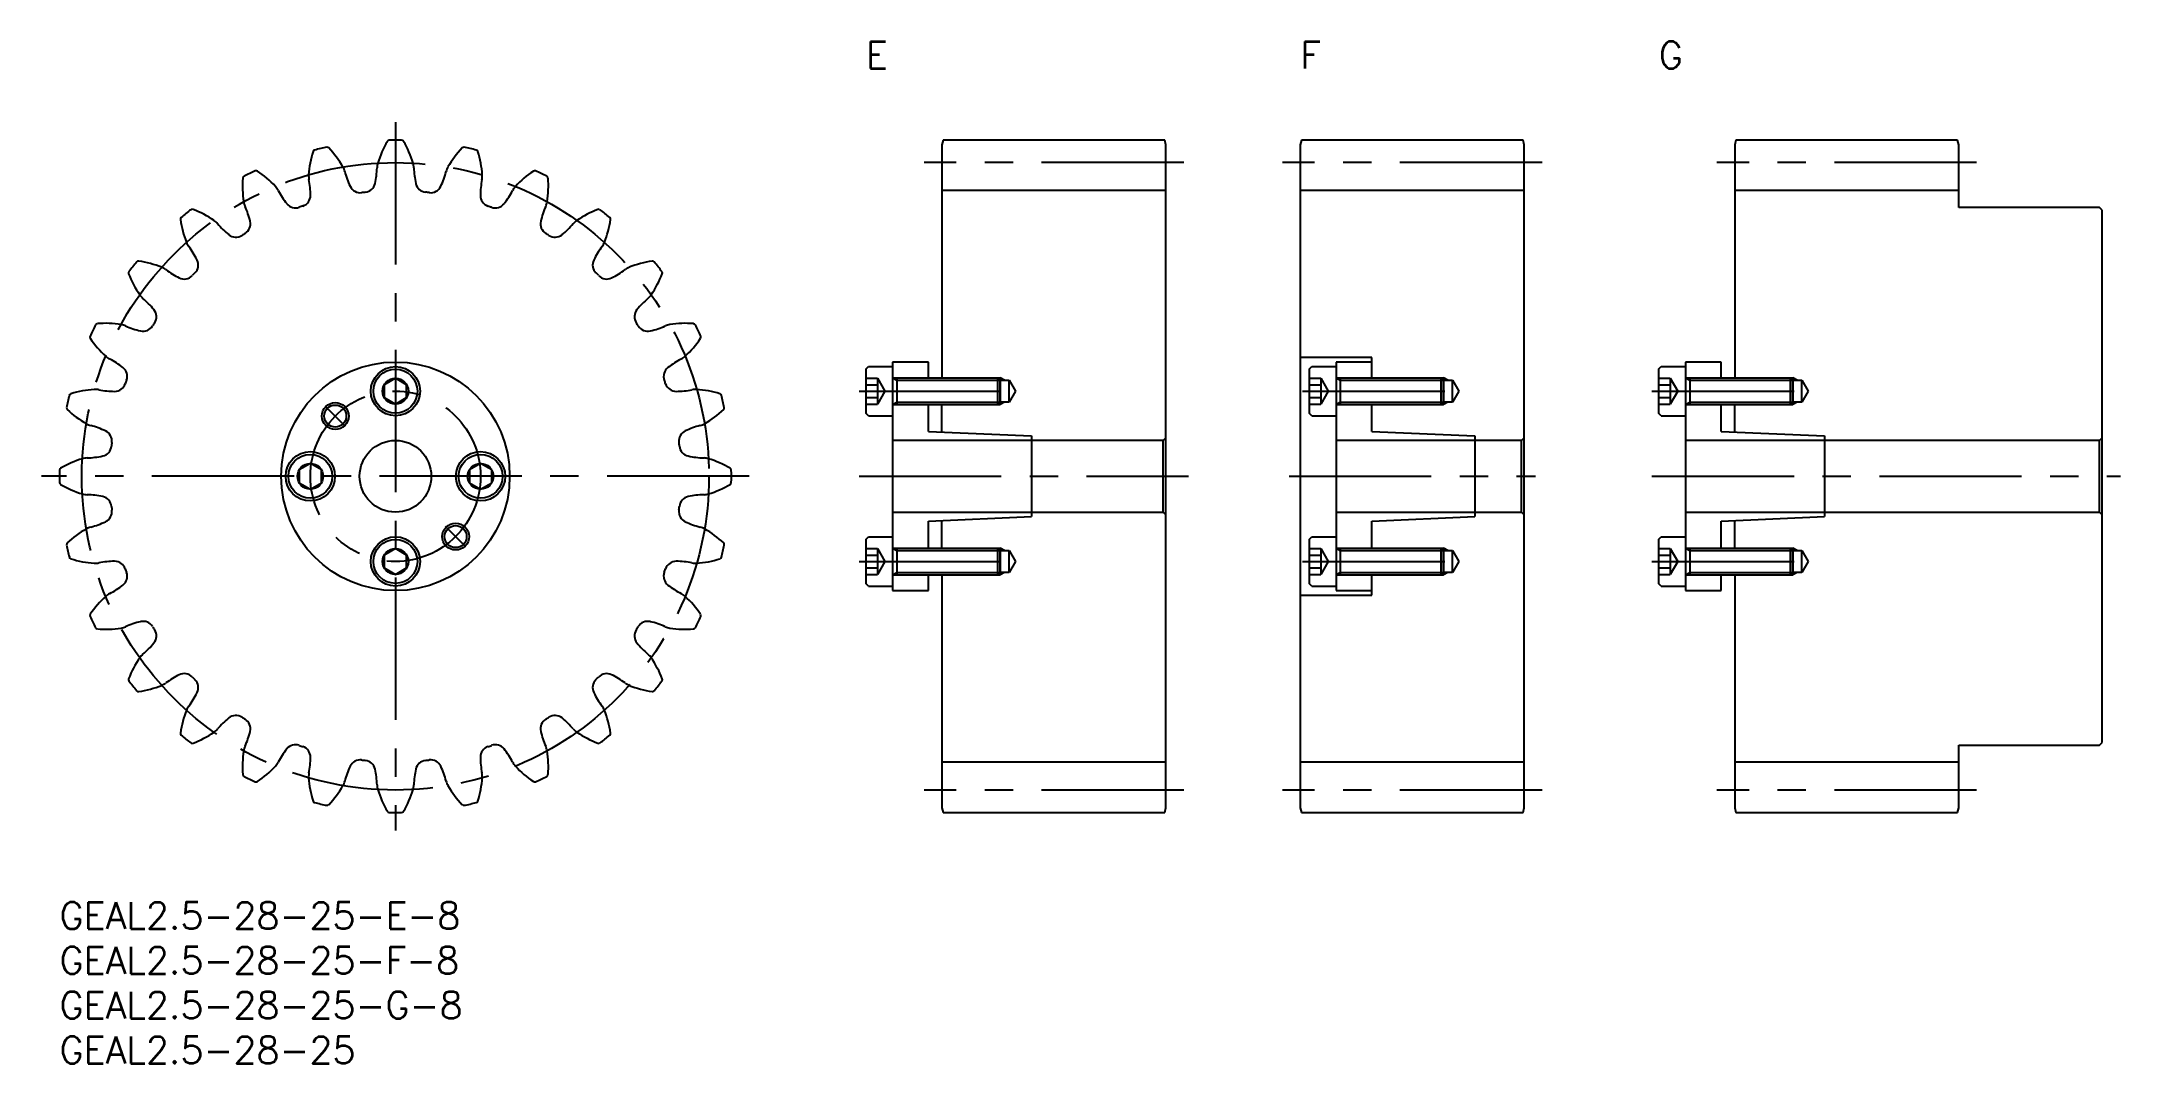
# Model space of a CAD drawing. Extents: x -2 to 230, y -18 to 96.
import ezdxf

# ---------------------------------------------------------------- set-up
doc = ezdxf.new("R2010")
doc.units = 0
doc.header["$LTSCALE"] = 0.5
doc.linetypes.add('CENTER', pattern=[50.8, 31.75, -6.35, 6.35, -6.35])
for name, color, linetype in [('MSM_CENTER', 1, 'CENTER'), ('MSM_CONTINUOUS', 7, 'CONTINUOUS'), ('MSM_NARROW', 5, 'CONTINUOUS'), ('MSM_PART_NUMBER', 7, 'CONTINUOUS')]:
    doc.layers.add(name, color=color, linetype=linetype)
doc.styles.get("Standard").update_dxf_attribs({"font": 'txt.shx', "height": 1, "bigfont": 'bigfont.shx'})

# ---------------------------------------------------------------- blocks, each defined once
blk = doc.blocks.new('*U3')
at = {"layer": 'MSM_PART_NUMBER'}
blk.add_text('GEAL2.5-28-25-F-8', height=3, dxfattribs=at).set_placement((0, -8))
blk = doc.blocks.new('*U4')
at = {"layer": 'MSM_PART_NUMBER'}
blk.add_text('GEAL2.5-28-25-E-8', height=3, dxfattribs=at).set_placement((0, -3))
blk = doc.blocks.new('*U5')
at = {"layer": 'MSM_PART_NUMBER'}
blk.add_text('GEAL2.5-28-25-G-8', height=3, dxfattribs=at).set_placement((0, -13))
blk = doc.blocks.new('*U6')
at = {"layer": 'MSM_PART_NUMBER'}
blk.add_text('E', height=3, dxfattribs=at).set_placement((90, 93))
blk = doc.blocks.new('*U7')
at = {"layer": 'MSM_PART_NUMBER'}
blk.add_text('G', height=3, dxfattribs=at).set_placement((178.5, 93))
blk = doc.blocks.new('*U8')
at = {"layer": 'MSM_PART_NUMBER'}
blk.add_text('GEAL2.5-28-25', height=3, dxfattribs=at).set_placement((0, -18))
blk = doc.blocks.new('*U9')
at = {"layer": 'MSM_PART_NUMBER'}
blk.add_text('F', height=3, dxfattribs=at).set_placement((138.5, 93))

msp = doc.modelspace()

# ---------------------------------------------------------------- linework, layer by layer
at = {"layer": 'MSM_CENTER'}
for p, q in [((37.5, 87), (37.5, 8)), ((125.5, 82.5), (96.5, 82.5)), ((165.5, 82.5), (136.5, 82.5)), ((214, 82.5), (185, 82.5)), ((89.25, 57), (107.12, 57)), ((138.75, 57), (156.62, 57)), ((177.75, 57), (195.62, 57)), ((29.67, 55.33), (31.9, 53.1)), ((77, 47.5), (-2, 47.5)), ((89.25, 47.5), (126.01, 47.5)), ((137.25, 47.5), (164.75, 47.5)), ((177.75, 47.5), (230.05, 47.5)), ((45.33, 39.67), (43.1, 41.9)), ((89.25, 38), (107.12, 38)), ((138.75, 38), (156.62, 38)), ((177.75, 38), (195.62, 38)), ((125.5, 12.5), (96.5, 12.5)), ((165.5, 12.5), (136.5, 12.5)), ((214, 12.5), (185, 12.5))]:
    msp.add_line(p, q, dxfattribs=at)
for radius in [35, 9.5]:
    msp.add_circle((37.5, 47.5), radius, dxfattribs=at)
at = {"layer": 'MSM_CONTINUOUS'}
for p, q in [((98.63, 85), (98.5, 84.5)), ((98.5, 84.5), (98.5, 58.5)), ((123.37, 85), (98.63, 85)), ((123.5, 84.5), (123.37, 85)), ((123.5, 10.5), (123.5, 84.5)), ((138.63, 85), (138.5, 84.5)), ((138.5, 84.5), (138.5, 10.5)), ((163.37, 85), (138.63, 85)), ((163.5, 84.5), (163.37, 85)), ((163.5, 10.5), (163.5, 84.5)), ((187.13, 85), (187, 84.5)), ((187, 84.5), (187, 58.5)), ((211.87, 85), (187.13, 85)), ((212, 84.5), (211.87, 85)), ((212, 77.5), (212, 84.5)), ((123.5, 79.37), (98.5, 79.37)), ((163.5, 79.37), (138.5, 79.37)), ((212, 79.37), (187, 79.37)), ((227.7, 77.5), (212, 77.5)), ((228, 77.2), (227.7, 77.5)), ((228, 17.8), (228, 77.2)), ((146.5, 60.75), (138.5, 60.75)), ((146.5, 58.5), (146.5, 60.75)), ((37.5, 58.44), (36.25, 57.72)), ((38.75, 57.72), (37.5, 58.44)), ((90, 59.45), (90.3, 59.75)), ((90, 59.45), (90, 54.55)), ((90, 58.44), (91.3, 58.44)), ((90.3, 59.75), (93, 59.75)), ((91.3, 58.44), (91.3, 55.56)), ((91.3, 58.44), (92.13, 57)), ((93, 60.25), (93, 34.75)), ((97, 60.25), (93, 60.25)), ((93, 58.5), (104.73, 58.5)), ((93.47, 58.5), (93.47, 55.5)), ((97, 58.5), (97, 60.25)), ((104.73, 55.5), (104.73, 58.5)), ((104.73, 58.5), (105, 58.23)), ((105, 58.23), (106, 58.23)), ((105, 58.23), (105, 55.77)), ((106, 55.77), (106, 58.23)), ((106, 58.23), (106.71, 57)), ((139.5, 59.45), (139.8, 59.75)), ((139.5, 59.45), (139.5, 54.55)), ((139.5, 58.44), (140.8, 58.44)), ((139.8, 59.75), (142.5, 59.75)), ((140.8, 58.44), (140.8, 55.56)), ((140.8, 58.44), (141.63, 57)), ((142.5, 60.25), (142.5, 34.75)), ((146.5, 60.25), (142.5, 60.25)), ((142.5, 58.5), (154.23, 58.5)), ((142.97, 58.5), (142.97, 55.5)), ((154.23, 55.5), (154.23, 58.5)), ((154.23, 58.5), (154.5, 58.23)), ((154.5, 58.23), (155.5, 58.23)), ((154.5, 58.23), (154.5, 55.77)), ((155.5, 55.77), (155.5, 58.23)), ((155.5, 58.23), (156.21, 57)), ((178.5, 59.45), (178.8, 59.75)), ((178.5, 59.45), (178.5, 54.55)), ((178.5, 58.44), (179.8, 58.44)), ((178.8, 59.75), (181.5, 59.75)), ((179.8, 58.44), (179.8, 55.56)), ((179.8, 58.44), (180.63, 57)), ((181.5, 60.25), (181.5, 34.75)), ((185.5, 60.25), (181.5, 60.25)), ((181.5, 58.5), (193.23, 58.5)), ((181.97, 58.5), (181.97, 55.5)), ((185.5, 58.5), (185.5, 60.25)), ((193.23, 55.5), (193.23, 58.5)), ((193.23, 58.5), (193.5, 58.23)), ((193.5, 58.23), (194.5, 58.23)), ((193.5, 58.23), (193.5, 55.77)), ((194.5, 55.77), (194.5, 58.23)), ((194.5, 58.23), (195.21, 57)), ((36.25, 57.72), (36.25, 56.28)), ((36.25, 56.28), (37.5, 55.56)), ((37.5, 55.56), (38.75, 56.28)), ((38.75, 56.28), (38.75, 57.72)), ((90, 57.72), (91.3, 57.72)), ((90, 56.28), (91.3, 56.28)), ((92.13, 57), (91.3, 55.56)), ((105, 55.77), (104.73, 55.5)), ((106, 55.77), (105, 55.77)), ((106.71, 57), (106, 55.77)), ((139.5, 57.72), (140.8, 57.72)), ((139.5, 56.28), (140.8, 56.28)), ((141.63, 57), (140.8, 55.56)), ((154.5, 55.77), (154.23, 55.5)), ((155.5, 55.77), (154.5, 55.77)), ((156.21, 57), (155.5, 55.77)), ((178.5, 57.72), (179.8, 57.72)), ((178.5, 56.28), (179.8, 56.28)), ((180.63, 57), (179.8, 55.56)), ((193.5, 55.77), (193.23, 55.5)), ((194.5, 55.77), (193.5, 55.77)), ((195.21, 57), (194.5, 55.77)), ((90, 55.56), (91.3, 55.56)), ((90.3, 54.25), (90, 54.55)), ((90.3, 54.25), (93, 54.25)), ((93, 55.5), (104.73, 55.5)), ((97, 52.5), (97, 55.5)), ((98.5, 52.43), (98.5, 55.5)), ((139.5, 55.56), (140.8, 55.56)), ((139.8, 54.25), (139.5, 54.55)), ((139.8, 54.25), (142.5, 54.25)), ((142.5, 55.5), (154.23, 55.5)), ((146.5, 52.5), (146.5, 55.5)), ((178.5, 55.56), (179.8, 55.56)), ((178.8, 54.25), (178.5, 54.55)), ((178.8, 54.25), (181.5, 54.25)), ((181.5, 55.5), (193.23, 55.5)), ((185.5, 52.5), (185.5, 55.5)), ((187, 52.43), (187, 55.5)), ((123.2, 51.5), (93, 51.5)), ((97, 52.5), (108.5, 52)), ((108.5, 52), (108.5, 43)), ((123.5, 51.8), (123.2, 51.5)), ((123.2, 43.5), (123.2, 51.5)), ((163.2, 51.5), (142.5, 51.5)), ((146.5, 52.5), (158, 52)), ((158, 52), (158, 43)), ((163.5, 51.8), (163.2, 51.5)), ((163.2, 43.5), (163.2, 51.5)), ((227.7, 51.5), (181.5, 51.5)), ((185.5, 52.5), (197, 52)), ((197, 52), (197, 43)), ((228, 51.8), (227.7, 51.5)), ((227.7, 43.5), (227.7, 51.5)), ((28, 48.94), (26.75, 48.22)), ((29.25, 48.22), (28, 48.94)), ((47, 48.94), (45.75, 48.22)), ((48.25, 48.22), (47, 48.94)), ((26.75, 48.22), (26.75, 46.78)), ((26.75, 46.78), (28, 46.06)), ((28, 46.06), (29.25, 46.78)), ((29.25, 46.78), (29.25, 48.22)), ((45.75, 48.22), (45.75, 46.78)), ((45.75, 46.78), (47, 46.06)), ((47, 46.06), (48.25, 46.78)), ((48.25, 46.78), (48.25, 48.22)), ((93, 43.5), (123.2, 43.5)), ((97, 42.5), (108.5, 43)), ((97, 39.5), (97, 42.5)), ((98.5, 39.5), (98.5, 42.57)), ((123.2, 43.5), (123.5, 43.2)), ((142.5, 43.5), (163.2, 43.5)), ((146.5, 42.5), (158, 43)), ((146.5, 39.5), (146.5, 42.5)), ((163.2, 43.5), (163.5, 43.2)), ((181.5, 43.5), (227.7, 43.5)), ((185.5, 42.5), (197, 43)), ((185.5, 39.5), (185.5, 42.5)), ((187, 39.5), (187, 42.57)), ((227.7, 43.5), (228, 43.2)), ((90, 40.45), (90.3, 40.75)), ((90, 40.45), (90, 35.55)), ((90.3, 40.75), (93, 40.75)), ((93, 39.5), (104.73, 39.5)), ((93.47, 39.5), (93.47, 36.5)), ((104.73, 36.5), (104.73, 39.5)), ((104.73, 39.5), (105, 39.23)), ((139.5, 40.45), (139.8, 40.75)), ((139.5, 40.45), (139.5, 35.55)), ((139.8, 40.75), (142.5, 40.75)), ((142.5, 39.5), (154.23, 39.5)), ((142.97, 39.5), (142.97, 36.5)), ((154.23, 36.5), (154.23, 39.5)), ((154.23, 39.5), (154.5, 39.23)), ((178.5, 40.45), (178.8, 40.75)), ((178.5, 40.45), (178.5, 35.55)), ((178.8, 40.75), (181.5, 40.75)), ((181.5, 39.5), (193.23, 39.5)), ((181.97, 39.5), (181.97, 36.5)), ((193.23, 36.5), (193.23, 39.5)), ((193.23, 39.5), (193.5, 39.23)), ((37.5, 39.44), (36.25, 38.72)), ((36.25, 38.72), (36.25, 37.28)), ((36.25, 37.28), (37.5, 36.56)), ((38.75, 38.72), (37.5, 39.44)), ((37.5, 36.56), (38.75, 37.28)), ((38.75, 37.28), (38.75, 38.72)), ((90, 39.44), (91.3, 39.44)), ((90, 38.72), (91.3, 38.72)), ((90, 37.28), (91.3, 37.28)), ((91.3, 39.44), (91.3, 36.56)), ((91.3, 39.44), (92.13, 38)), ((92.13, 38), (91.3, 36.56)), ((105, 39.23), (106, 39.23)), ((105, 39.23), (105, 36.77)), ((106, 36.77), (106, 39.23)), ((106, 39.23), (106.71, 38)), ((106.71, 38), (106, 36.77)), ((139.5, 39.44), (140.8, 39.44)), ((139.5, 38.72), (140.8, 38.72)), ((139.5, 37.28), (140.8, 37.28)), ((140.8, 39.44), (140.8, 36.56)), ((140.8, 39.44), (141.63, 38)), ((141.63, 38), (140.8, 36.56)), ((154.5, 39.23), (155.5, 39.23)), ((154.5, 39.23), (154.5, 36.77)), ((155.5, 36.77), (155.5, 39.23)), ((155.5, 39.23), (156.21, 38)), ((156.21, 38), (155.5, 36.77)), ((178.5, 39.44), (179.8, 39.44)), ((178.5, 38.72), (179.8, 38.72)), ((178.5, 37.28), (179.8, 37.28)), ((179.8, 39.44), (179.8, 36.56)), ((179.8, 39.44), (180.63, 38)), ((180.63, 38), (179.8, 36.56)), ((193.5, 39.23), (194.5, 39.23)), ((193.5, 39.23), (193.5, 36.77)), ((194.5, 36.77), (194.5, 39.23)), ((194.5, 39.23), (195.21, 38)), ((195.21, 38), (194.5, 36.77)), ((90, 36.56), (91.3, 36.56)), ((90.3, 35.25), (90, 35.55)), ((90.3, 35.25), (93, 35.25)), ((93, 36.5), (104.73, 36.5)), ((97, 34.75), (97, 36.5)), ((98.5, 36.5), (98.5, 10.5)), ((105, 36.77), (104.73, 36.5)), ((106, 36.77), (105, 36.77)), ((139.5, 36.56), (140.8, 36.56)), ((139.8, 35.25), (139.5, 35.55)), ((139.8, 35.25), (142.5, 35.25)), ((142.5, 36.5), (154.23, 36.5)), ((146.5, 34.25), (146.5, 36.5)), ((154.5, 36.77), (154.23, 36.5)), ((155.5, 36.77), (154.5, 36.77)), ((178.5, 36.56), (179.8, 36.56)), ((178.8, 35.25), (178.5, 35.55)), ((178.8, 35.25), (181.5, 35.25)), ((181.5, 36.5), (193.23, 36.5)), ((185.5, 34.75), (185.5, 36.5)), ((187, 36.5), (187, 10.5)), ((193.5, 36.77), (193.23, 36.5)), ((194.5, 36.77), (193.5, 36.77)), ((93, 34.75), (97, 34.75)), ((138.5, 34.25), (146.5, 34.25)), ((142.5, 34.75), (146.5, 34.75)), ((181.5, 34.75), (185.5, 34.75)), ((212, 10.5), (212, 17.5)), ((212, 17.5), (227.7, 17.5)), ((227.7, 17.5), (228, 17.8)), ((123.5, 15.62), (98.5, 15.62)), ((163.5, 15.62), (138.5, 15.62)), ((212, 15.62), (187, 15.62)), ((98.5, 10.5), (98.63, 10)), ((98.63, 10), (123.37, 10)), ((123.37, 10), (123.5, 10.5)), ((138.5, 10.5), (138.63, 10)), ((138.63, 10), (163.37, 10)), ((163.37, 10), (163.5, 10.5)), ((187, 10.5), (187.13, 10)), ((187.13, 10), (211.87, 10)), ((211.87, 10), (212, 10.5))]:
    msp.add_line(p, q, dxfattribs=at)
for centre, radius in [((37.5, 47.5), 12.75), ((37.5, 57), 2.75), ((37.5, 57), 2.45), ((37.5, 57), 1.44), ((30.78, 54.22), 1.23), ((37.5, 47.5), 4), ((28, 47.5), 2.75), ((28, 47.5), 2.45), ((28, 47.5), 1.44), ((47, 47.5), 2.75), ((47, 47.5), 2.45), ((47, 47.5), 1.44), ((44.22, 40.78), 1.23), ((37.5, 38), 2.75), ((37.5, 38), 2.45), ((37.5, 38), 1.44)]:
    msp.add_circle(centre, radius, dxfattribs=at)
for centre, radius, start, end in [((38.98, 80.36), 11.2, 162.505, 176.0714), ((28.54, 83.66), 0.25, 103.9167, 162.505), ((37.5, 47.5), 37.5, 101.7976, 103.9167), ((29.88, 83.96), 0.25, 43.2093, 101.7976), ((21.9, 76.47), 11.2, 29.6429, 43.2093), ((46.26, 79.21), 11.2, 149.6479, 163.2143), ((36.81, 84.74), 0.25, 91.0596, 149.6479), ((37.5, 47.5), 37.5, 88.9404, 91.0596), ((38.19, 84.74), 0.25, 30.3521, 88.9404), ((28.74, 79.21), 11.2, 16.7857, 30.3521), ((53.1, 76.47), 11.2, 136.7907, 150.3571), ((45.12, 83.96), 0.25, 78.2024, 136.7907), ((37.5, 47.5), 37.5, 76.0833, 78.2024), ((46.46, 83.66), 0.25, 17.495, 76.0833), ((36.02, 80.36), 11.2, 3.9286, 17.495), ((37.5, 47.5), 37.5, 114.6547, 116.7739), ((21.96, 81.35), 0.25, 56.0664, 114.6547), ((15.85, 72.27), 11.2, 42.5, 56.0664), ((29.86, 80.99), 2.05, 14.5483, 29.6429), ((40.87, 83.85), 9.33, 194.5483, 205.3448), ((26.12, 82.19), 9.33, 347.5123, 358.3089), ((37.5, 81.85), 2.05, 163.2143, 178.3089), ((37.5, 81.85), 2.05, 1.6911, 16.7857), ((48.88, 82.19), 9.33, 181.6911, 192.4876), ((34.13, 83.85), 9.33, 334.6552, 345.4517), ((45.14, 80.99), 2.05, 150.3571, 165.4517), ((59.15, 72.27), 11.2, 123.9336, 137.5), ((53.04, 81.35), 0.25, 65.3453, 123.9336), ((37.5, 47.5), 37.5, 63.2261, 65.3453), ((31.63, 79.87), 11.2, 175.3622, 188.9286), ((20.72, 80.76), 0.25, 116.7739, 175.3622), ((22.59, 78.45), 2.05, 27.4054, 42.5), ((32.7, 83.69), 9.33, 207.4054, 218.2019), ((29.86, 80.99), 2.05, 176.0714, 191.166), ((18.69, 78.79), 9.33, 0.3695, 11.166), ((33.57, 80.39), 1.25, 205.3448, 276.8161), ((37.5, 47.5), 31.87, 96.041, 96.8161), ((34.01, 80.44), 1.25, 276.041, 347.5124), ((40.99, 80.44), 1.25, 192.4876, 263.959), ((37.5, 47.5), 31.88, 83.1839, 83.959), ((41.43, 80.39), 1.25, 263.1839, 334.6552), ((56.31, 78.79), 9.33, 168.834, 179.6305), ((45.14, 80.99), 2.05, 348.834, 3.9286), ((42.3, 83.69), 9.33, 321.7981, 332.5946), ((52.41, 78.45), 2.05, 137.5, 152.5946), ((54.28, 80.76), 0.25, 4.6378, 63.2261), ((43.37, 79.87), 11.2, 351.0714, 4.6378), ((37.5, 47.5), 37.5, 127.5118, 129.631), ((14.82, 77.05), 0.25, 68.9236, 127.5118), ((10.88, 66.83), 11.2, 55.3571, 68.9235), ((22.59, 78.45), 2.05, 188.9286, 204.0231), ((12.2, 73.82), 9.33, 13.2266, 24.0231), ((26.35, 78.69), 1.25, 218.2019, 289.6733), ((37.5, 47.5), 31.88, 108.8981, 109.6733), ((26.77, 78.84), 1.25, 288.8981, 0.3695), ((48.23, 78.84), 1.25, 179.6305, 251.1019), ((37.5, 47.5), 31.87, 70.3267, 71.1019), ((48.65, 78.69), 1.25, 250.3267, 321.7981), ((62.8, 73.82), 9.33, 155.9769, 166.7734), ((52.41, 78.45), 2.05, 335.9769, 351.0714), ((64.12, 66.83), 11.2, 111.0765, 124.6429), ((60.18, 77.05), 0.25, 52.4881, 111.0765), ((37.5, 47.5), 37.5, 50.369, 52.4882), ((13.74, 76.19), 0.25, 129.631, 188.2193), ((24.58, 77.75), 11.2, 188.2193, 201.7857), ((16.08, 74.36), 2.05, 40.2626, 55.3572), ((24.77, 81.72), 9.33, 220.2626, 231.0591), ((19.69, 75.43), 1.25, 231.0591, 302.5304), ((37.5, 47.5), 31.87, 121.7553, 122.5304), ((20.07, 75.67), 1.25, 301.7553, 13.2266), ((54.93, 75.67), 1.25, 166.7734, 238.2447), ((37.5, 47.5), 31.87, 57.4696, 58.2447), ((55.31, 75.43), 1.25, 237.4696, 308.9409), ((50.23, 81.72), 9.33, 308.9409, 319.7374), ((58.92, 74.36), 2.05, 124.6428, 139.7374), ((50.42, 77.75), 11.2, 338.2143, 351.7807), ((61.26, 76.19), 0.25, 351.7807, 50.369), ((16.08, 74.36), 2.05, 201.7857, 216.8803), ((6.98, 67.53), 9.33, 26.0838, 36.8803), ((68.02, 67.53), 9.33, 143.1197, 153.9162), ((58.92, 74.36), 2.05, 323.1197, 338.2143), ((7.95, 70.18), 0.25, 142.4882, 201.0765), ((18.17, 74.12), 11.2, 201.0765, 214.6429), ((37.5, 47.5), 37.5, 140.369, 142.4882), ((8.81, 71.26), 0.25, 81.7807, 140.369), ((7.25, 60.42), 11.2, 68.2143, 81.7807), ((10.64, 68.92), 2.05, 53.1197, 68.2143), ((17.47, 78.02), 9.33, 233.1197, 243.9162), ((13.92, 70.76), 1.25, 243.9162, 315.3876), ((37.5, 47.5), 31.88, 134.6124, 135.3876), ((14.24, 71.08), 1.25, 314.6124, 26.0838), ((60.76, 71.08), 1.25, 153.9162, 225.3876), ((37.5, 47.5), 31.88, 44.6124, 45.3876), ((61.08, 70.76), 1.25, 224.6124, 296.0838), ((57.53, 78.02), 9.33, 296.0838, 306.8803), ((64.36, 68.92), 2.05, 111.7857, 126.8803), ((67.75, 60.42), 11.2, 98.2193, 111.7857), ((56.83, 74.12), 11.2, 325.3571, 338.9235), ((66.19, 71.26), 0.25, 39.631, 98.2193), ((37.5, 47.5), 37.5, 37.5118, 39.631), ((67.05, 70.18), 0.25, 338.9235, 37.5118), ((10.64, 68.92), 2.05, 214.6428, 229.7374), ((3.28, 60.23), 9.33, 38.9409, 49.7374), ((71.72, 60.23), 9.33, 130.2626, 141.0591), ((64.36, 68.92), 2.05, 310.2626, 325.3572), ((9.57, 65.31), 1.25, 327.4696, 38.9409), ((65.43, 65.31), 1.25, 141.0591, 212.5304), ((3.65, 63.04), 0.25, 155.3453, 213.9336), ((37.5, 47.5), 37.5, 153.2261, 155.3453), ((12.73, 69.15), 11.2, 213.9336, 227.5), ((4.24, 64.28), 0.25, 94.6378, 153.2261), ((5.13, 53.37), 11.2, 81.0714, 94.6378), ((6.55, 62.41), 2.05, 65.9769, 81.0714), ((11.18, 72.8), 9.33, 245.9769, 256.7734), ((9.33, 64.93), 1.25, 256.7734, 328.2447), ((37.5, 47.5), 31.88, 147.4696, 148.2447), ((37.5, 47.5), 31.87, 31.7553, 32.5304), ((65.67, 64.93), 1.25, 211.7553, 283.2266), ((63.82, 72.8), 9.33, 283.2266, 294.0231), ((68.45, 62.41), 2.05, 98.9286, 114.0231), ((69.87, 53.37), 11.2, 85.3622, 98.9286), ((62.27, 69.15), 11.2, 312.5, 326.0664), ((70.76, 64.28), 0.25, 26.7739, 85.3622), ((37.5, 47.5), 37.5, 24.6547, 26.7739), ((71.35, 63.04), 0.25, 326.0664, 24.6547), ((6.55, 62.41), 2.05, 227.5, 242.5946), ((1.31, 52.3), 9.33, 51.7981, 62.5946), ((73.69, 52.3), 9.33, 117.4054, 128.2019), ((68.45, 62.41), 2.05, 297.4054, 312.5), ((6.31, 58.65), 1.25, 340.3267, 51.7981), ((37.5, 47.5), 31.88, 160.3267, 161.1019), ((68.69, 58.65), 1.25, 128.2019, 199.6733), ((37.5, 47.5), 31.88, 18.8981, 19.6733), ((37.5, 47.5), 37.5, 166.0833, 168.2024), ((1.34, 56.46), 0.25, 107.495, 166.0833), ((4.64, 46.02), 11.2, 93.9286, 107.495), ((4.01, 55.14), 2.05, 78.834, 93.9286), ((6.21, 66.31), 9.33, 258.834, 269.6305), ((6.16, 58.23), 1.25, 269.6305, 341.1019), ((68.84, 58.23), 1.25, 198.8981, 270.3695), ((68.79, 66.31), 9.33, 270.3695, 281.166), ((70.99, 55.14), 2.05, 86.0714, 101.166), ((70.36, 46.02), 11.2, 72.505, 86.0714), ((73.66, 56.46), 0.25, 13.9167, 72.505), ((37.5, 47.5), 37.5, 11.7976, 13.9167), ((1.04, 55.12), 0.25, 168.2024, 226.7907), ((8.53, 63.1), 11.2, 226.7907, 240.3571), ((66.47, 63.1), 11.2, 299.6429, 313.2093), ((73.96, 55.12), 0.25, 313.2092, 11.7976), ((4.01, 55.14), 2.05, 240.3571, 255.4517), ((1.15, 44.13), 9.33, 64.6552, 75.4517), ((4.61, 51.43), 1.25, 353.1839, 64.6552), ((37.5, 47.5), 31.88, 173.1839, 173.959), ((70.39, 51.43), 1.25, 115.3448, 186.8161), ((37.5, 47.5), 31.88, 6.041, 6.8161), ((73.85, 44.13), 9.33, 104.5483, 115.3448), ((70.99, 55.14), 2.05, 284.5483, 299.6429), ((5.79, 38.74), 11.2, 106.7857, 120.3521), ((3.15, 47.5), 2.05, 91.6911, 106.7857), ((2.81, 58.88), 9.33, 271.6911, 282.4877), ((4.56, 50.99), 1.25, 282.4877, 353.959), ((70.44, 50.99), 1.25, 186.041, 257.5123), ((72.19, 58.88), 9.33, 257.5123, 268.3089), ((71.85, 47.5), 2.05, 73.2143, 88.3089), ((69.21, 38.74), 11.2, 59.6479, 73.2143), ((37.5, 47.5), 37.5, 178.9404, 181.0596), ((0.26, 48.19), 0.25, 120.3521, 178.9404), ((0.26, 46.81), 0.25, 181.0596, 239.6479), ((5.79, 56.26), 11.2, 239.6479, 253.2143), ((69.21, 56.26), 11.2, 286.7857, 300.3521), ((74.74, 48.19), 0.25, 1.0596, 59.6479), ((74.74, 46.81), 0.25, 300.3521, 358.9404), ((37.5, 47.5), 37.5, 358.9404, 1.0596), ((3.15, 47.5), 2.05, 253.2143, 268.3089), ((2.81, 36.12), 9.33, 77.5123, 88.3089), ((4.56, 44.01), 1.25, 6.041, 77.5123), ((37.5, 47.5), 31.87, 186.041, 186.8161), ((37.5, 47.5), 31.87, 353.1839, 353.959), ((70.44, 44.01), 1.25, 102.4877, 173.959), ((72.19, 36.12), 9.33, 91.6911, 102.4877), ((71.85, 47.5), 2.05, 271.6911, 286.7857), ((4.01, 39.86), 2.05, 104.5483, 119.6429), ((1.15, 50.87), 9.33, 284.5483, 295.3448), ((4.61, 43.57), 1.25, 295.3448, 6.8161), ((70.39, 43.57), 1.25, 173.1839, 244.6552), ((73.85, 50.87), 9.33, 244.6552, 255.4517), ((70.99, 39.86), 2.05, 60.3571, 75.4517), ((1.04, 39.88), 0.25, 133.2093, 191.7976), ((37.5, 47.5), 37.5, 191.7976, 193.9167), ((8.53, 31.9), 11.2, 119.6429, 133.2093), ((66.47, 31.9), 11.2, 46.7907, 60.3571), ((37.5, 47.5), 37.5, 346.0833, 348.2024), ((73.96, 39.88), 0.25, 348.2024, 46.7907), ((1.34, 38.54), 0.25, 193.9167, 252.505), ((4.64, 48.98), 11.2, 252.505, 266.0714), ((4.01, 39.86), 2.05, 266.0714, 281.166), ((6.21, 28.69), 9.33, 90.3695, 101.166), ((6.16, 36.77), 1.25, 18.8981, 90.3695), ((37.5, 47.5), 31.88, 198.8981, 199.6733), ((37.5, 47.5), 31.87, 340.3267, 341.1019), ((68.84, 36.77), 1.25, 89.6305, 161.1019), ((68.79, 28.69), 9.33, 78.834, 89.6305), ((70.99, 39.86), 2.05, 258.834, 273.9286), ((70.36, 48.98), 11.2, 273.9286, 287.495), ((73.66, 38.54), 0.25, 287.495, 346.0833), ((1.31, 42.7), 9.33, 297.4054, 308.2019), ((6.31, 36.35), 1.25, 308.2019, 19.6733), ((68.69, 36.35), 1.25, 160.3267, 231.7981), ((73.69, 42.7), 9.33, 231.7981, 242.5946), ((12.73, 25.85), 11.2, 132.5, 146.0664), ((6.55, 32.59), 2.05, 117.4054, 132.5), ((68.45, 32.59), 2.05, 47.5, 62.5946), ((62.27, 25.85), 11.2, 33.9336, 47.5), ((3.65, 31.96), 0.25, 146.0664, 204.6547), ((37.5, 47.5), 37.5, 204.6547, 206.7739), ((4.24, 30.72), 0.25, 206.7739, 265.3622), ((5.13, 41.63), 11.2, 265.3622, 278.9286), ((6.55, 32.59), 2.05, 278.9286, 294.0231), ((11.18, 22.2), 9.33, 103.2266, 114.0231), ((9.33, 30.07), 1.25, 31.7553, 103.2266), ((37.5, 47.5), 31.88, 211.7553, 212.5304), ((9.57, 29.69), 1.25, 321.0591, 32.5304), ((65.43, 29.69), 1.25, 147.4696, 218.9409), ((37.5, 47.5), 31.87, 327.4696, 328.2447), ((65.67, 30.07), 1.25, 76.7734, 148.2447), ((63.82, 22.2), 9.33, 65.9769, 76.7734), ((68.45, 32.59), 2.05, 245.9769, 261.0714), ((69.87, 41.63), 11.2, 261.0714, 274.6378), ((70.76, 30.72), 0.25, 274.6378, 333.2261), ((37.5, 47.5), 37.5, 333.2261, 335.3453), ((71.35, 31.96), 0.25, 335.3453, 33.9336), ((3.28, 34.77), 9.33, 310.2626, 321.0591), ((71.72, 34.77), 9.33, 218.9409, 229.7374), ((18.17, 20.88), 11.2, 145.3571, 158.9235), ((10.64, 26.08), 2.05, 130.2626, 145.3572), ((64.36, 26.08), 2.05, 34.6428, 49.7374), ((56.83, 20.88), 11.2, 21.0765, 34.6429), ((7.95, 24.82), 0.25, 158.9236, 217.5118), ((37.5, 47.5), 37.5, 217.5118, 219.631), ((8.81, 23.74), 0.25, 219.631, 278.2193), ((7.25, 34.58), 11.2, 278.2193, 291.7857), ((10.64, 26.08), 2.05, 291.7857, 306.8803), ((17.47, 16.98), 9.33, 116.0838, 126.8803), ((13.92, 24.24), 1.25, 44.6124, 116.0838), ((6.98, 27.47), 9.33, 323.1197, 333.9162), ((37.5, 47.5), 31.87, 224.6124, 225.3876), ((14.24, 23.92), 1.25, 333.9162, 45.3876), ((60.76, 23.92), 1.25, 134.6124, 206.0838), ((68.02, 27.47), 9.33, 206.0838, 216.8803), ((37.5, 47.5), 31.87, 314.6124, 315.3876), ((61.08, 24.24), 1.25, 63.9162, 135.3876), ((57.53, 16.98), 9.33, 53.1197, 63.9162), ((64.36, 26.08), 2.05, 233.1197, 248.2143), ((67.75, 34.58), 11.2, 248.2143, 261.7807), ((66.19, 23.74), 0.25, 261.7807, 320.369), ((37.5, 47.5), 37.5, 320.369, 322.4882), ((67.05, 24.82), 0.25, 322.4882, 21.0765), ((24.58, 17.25), 11.2, 158.2143, 171.7807), ((16.08, 20.64), 2.05, 143.1197, 158.2143), ((58.92, 20.64), 2.05, 21.7857, 36.8803), ((50.42, 17.25), 11.2, 8.2193, 21.7857), ((13.74, 18.81), 0.25, 171.7807, 230.369), ((37.5, 47.5), 37.5, 230.369, 232.4882), ((10.88, 28.17), 11.2, 291.0765, 304.6429), ((16.08, 20.64), 2.05, 304.6428, 319.7374), ((24.77, 13.28), 9.33, 128.9409, 139.7374), ((19.69, 19.57), 1.25, 57.4696, 128.9409), ((37.5, 47.5), 31.87, 237.4696, 238.2447), ((20.07, 19.33), 1.25, 346.7734, 58.2447), ((12.2, 21.18), 9.33, 335.9769, 346.7734), ((54.93, 19.33), 1.25, 121.7553, 193.2266), ((62.8, 21.18), 9.33, 193.2266, 204.0231), ((37.5, 47.5), 31.87, 301.7553, 302.5304), ((55.31, 19.57), 1.25, 51.0591, 122.5304), ((50.23, 13.28), 9.33, 40.2626, 51.0591), ((58.92, 20.64), 2.05, 220.2626, 235.3572), ((64.12, 28.17), 11.2, 235.3571, 248.9235), ((37.5, 47.5), 37.5, 307.5118, 309.631), ((61.26, 18.81), 0.25, 309.631, 8.2193), ((14.82, 17.95), 0.25, 232.4882, 291.0765), ((31.63, 15.13), 11.2, 171.0714, 184.6378), ((22.59, 16.55), 2.05, 155.9769, 171.0714), ((32.7, 11.31), 9.33, 141.7981, 152.5946), ((26.35, 16.31), 1.25, 70.3267, 141.7981), ((37.5, 47.5), 31.88, 250.3267, 251.1019), ((26.77, 16.16), 1.25, 359.6305, 71.1019), ((48.23, 16.16), 1.25, 108.8981, 180.3695), ((37.5, 47.5), 31.88, 288.8981, 289.6733), ((48.65, 16.31), 1.25, 38.2019, 109.6733), ((42.3, 11.31), 9.33, 27.4054, 38.2019), ((52.41, 16.55), 2.05, 8.9286, 24.0231), ((43.37, 15.13), 11.2, 355.3622, 8.9286), ((60.18, 17.95), 0.25, 248.9236, 307.5118), ((20.72, 14.24), 0.25, 184.6378, 243.2261), ((37.5, 47.5), 37.5, 243.2261, 245.3453), ((15.85, 22.73), 11.2, 303.9336, 317.5), ((22.59, 16.55), 2.05, 317.5, 332.5946), ((29.86, 14.01), 2.05, 168.834, 183.9286), ((18.69, 16.21), 9.33, 348.834, 359.6305), ((40.87, 11.15), 9.33, 154.6552, 165.4517), ((33.57, 14.61), 1.25, 83.1839, 154.6552), ((37.5, 47.5), 31.87, 263.1839, 263.959), ((34.01, 14.56), 1.25, 12.4877, 83.959), ((26.12, 12.81), 9.33, 1.6911, 12.4877), ((48.88, 12.81), 9.33, 167.5123, 178.3089), ((40.99, 14.56), 1.25, 96.041, 167.5123), ((37.5, 47.5), 31.87, 276.041, 276.8161), ((41.43, 14.61), 1.25, 25.3448, 96.8161), ((34.13, 11.15), 9.33, 14.5483, 25.3448), ((56.31, 16.21), 9.33, 180.3695, 191.166), ((45.14, 14.01), 2.05, 356.0714, 11.166), ((52.41, 16.55), 2.05, 207.4054, 222.5), ((59.15, 22.73), 11.2, 222.5, 236.0664), ((37.5, 47.5), 37.5, 294.6547, 296.7739), ((54.28, 14.24), 0.25, 296.7739, 355.3622), ((21.96, 13.65), 0.25, 245.3453, 303.9336), ((38.98, 14.64), 11.2, 183.9286, 197.495), ((21.9, 18.53), 11.2, 316.7907, 330.3571), ((29.86, 14.01), 2.05, 330.3571, 345.4517), ((37.5, 13.15), 2.05, 181.6911, 196.7857), ((46.26, 15.79), 11.2, 196.7857, 210.3521), ((28.74, 15.79), 11.2, 329.6479, 343.2143), ((37.5, 13.15), 2.05, 343.2143, 358.3089), ((45.14, 14.01), 2.05, 194.5483, 209.6429), ((53.1, 18.53), 11.2, 209.6429, 223.2093), ((36.02, 14.64), 11.2, 342.505, 356.0714), ((53.04, 13.65), 0.25, 236.0664, 294.6547), ((28.54, 11.34), 0.25, 197.495, 256.0833), ((37.5, 47.5), 37.5, 256.0833, 258.2024), ((29.88, 11.04), 0.25, 258.2025, 316.7907), ((36.81, 10.26), 0.25, 210.3521, 268.9404), ((37.5, 47.5), 37.5, 268.9404, 271.0596), ((38.19, 10.26), 0.25, 271.0596, 329.6479), ((45.12, 11.04), 0.25, 223.2093, 281.7976), ((37.5, 47.5), 37.5, 281.7976, 283.9167), ((46.46, 11.34), 0.25, 283.9167, 342.505)]:
    msp.add_arc(centre, radius, start, end, dxfattribs=at)
at = {"layer": 'MSM_NARROW'}
for p, q in [((93, 58.5), (93.47, 58.23)), ((93.47, 58.23), (105, 58.23)), ((104.73, 58.5), (105, 58.5)), ((105, 55.5), (105, 58.5)), ((105.47, 58.23), (105, 58.5)), ((142.5, 58.5), (142.97, 58.23)), ((142.97, 58.23), (154.5, 58.23)), ((154.23, 58.5), (154.5, 58.5)), ((154.5, 55.5), (154.5, 58.5)), ((154.97, 58.23), (154.5, 58.5)), ((181.5, 58.5), (181.97, 58.23)), ((181.97, 58.23), (193.5, 58.23)), ((193.23, 58.5), (193.5, 58.5)), ((193.5, 55.5), (193.5, 58.5)), ((193.97, 58.23), (193.5, 58.5)), ((93, 55.5), (93.47, 55.77)), ((93.47, 55.77), (105, 55.77)), ((105.47, 55.77), (105, 55.5)), ((142.5, 55.5), (142.97, 55.77)), ((142.97, 55.77), (154.5, 55.77)), ((154.97, 55.77), (154.5, 55.5)), ((181.5, 55.5), (181.97, 55.77)), ((181.97, 55.77), (193.5, 55.77)), ((193.97, 55.77), (193.5, 55.5)), ((104.73, 55.5), (105, 55.5)), ((154.23, 55.5), (154.5, 55.5)), ((193.23, 55.5), (193.5, 55.5)), ((93, 39.5), (93.47, 39.23)), ((104.73, 39.5), (105, 39.5)), ((105, 36.5), (105, 39.5)), ((105.47, 39.23), (105, 39.5)), ((142.5, 39.5), (142.97, 39.23)), ((154.23, 39.5), (154.5, 39.5)), ((154.5, 36.5), (154.5, 39.5)), ((154.97, 39.23), (154.5, 39.5)), ((181.5, 39.5), (181.97, 39.23)), ((193.23, 39.5), (193.5, 39.5)), ((193.5, 36.5), (193.5, 39.5)), ((193.97, 39.23), (193.5, 39.5)), ((93.47, 39.23), (105, 39.23)), ((142.97, 39.23), (154.5, 39.23)), ((181.97, 39.23), (193.5, 39.23)), ((93, 36.5), (93.47, 36.77)), ((93.47, 36.77), (105, 36.77)), ((104.73, 36.5), (105, 36.5)), ((105.47, 36.77), (105, 36.5)), ((142.5, 36.5), (142.97, 36.77)), ((142.97, 36.77), (154.5, 36.77)), ((154.23, 36.5), (154.5, 36.5)), ((154.97, 36.77), (154.5, 36.5)), ((181.5, 36.5), (181.97, 36.77)), ((181.97, 36.77), (193.5, 36.77)), ((193.23, 36.5), (193.5, 36.5)), ((193.97, 36.77), (193.5, 36.5))]:
    msp.add_line(p, q, dxfattribs=at)
for centre in [(30.78, 54.22), (44.22, 40.78)]:
    msp.add_circle(centre, 1.5, dxfattribs=at)

# ---------------------------------------------------------------- block references
at = {"layer": 'MSM_CONTINUOUS'}
for name in ['*U6', '*U9', '*U7', '*U4', '*U3', '*U5', '*U8']:
    msp.add_blockref(name, (0, 0), dxfattribs=at)

doc.saveas('drawing.dxf')
